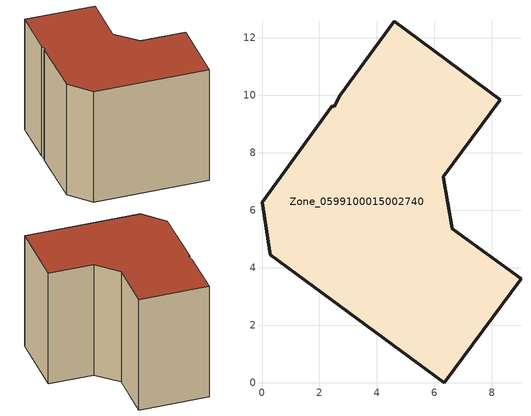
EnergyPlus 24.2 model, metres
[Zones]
Zone_0599100015002740
 floor ground (C_G): 6.3,7.17 6.61,5.35 9.01,3.62 6.33,0 0.28,4.46 0,6.28 2.45,9.64 2.51,9.61 2.71,9.99 4.6,12.59 8.29,9.86 z0.9
 wall outside (C_F): 2.45,9.64 0,6.28 0.28,4.46 6.33,0 9.01,3.62 6.61,5.35 6.3,7.17 8.29,9.86 4.6,12.59 2.71,9.99 2.51,9.61 2.45,9.64 z0.9:8.99
 roof outside (C_R): 2.71,9.99 2.51,9.61 2.45,9.64 0,6.28 0.28,4.46 6.33,0 9.01,3.62 6.61,5.35 6.3,7.17 8.29,9.86 4.6,12.59 z8.99
[BUILDING]
Pand.0599100015002740: North Axis=0; Terrain=City; Loads Convergence Tolerance Value=0.04; Temperature Convergence Tolerance Value=0.4; Solar Distribution=FullExterior; Maximum Number of Warmup Days=25; Minimum Number of Warmup Days=1
[Site:Location]
Rotterdam.The.Hague.AP_ZH_NLD Design_Conditions: Latitude=51.96; Longitude=4.45; Time Zone=1; Elevation=-4.5
[SITE:GROUNDTEMPERATURE:BUILDINGSURFACE]
18, 18, 18, 18, 18, 18, 18, 18, 18, 18, 18, 18
[MATERIAL] Thermal Absorptance=0.9; Solar Absorptance=0.7; Visible Absorptance=0.7
Name | Roughness | Thickness | Conductivity | Density | Specific Heat
G.TI.1975-1991 | MediumSmooth | 0.15 | 0.288461 | 540 | 1210
F.TI.1975-1991 | Rough | 0.3 | 0.230769 | 1920 | 840
R.TI.1975-1991 | MediumRough | 0.2 | 0.153846 | 1500 | 1000
[CONSTRUCTION]
C_G: G.TI.1975-1991
C_F: F.TI.1975-1991
C_R: R.TI.1975-1991
[ZONE]
Zone_0599100015002740: Type=1; Multiplier=1; Ceiling Height=Autocalculate; Volume=Autocalculate; Floor Area=autocalculate; Part of Total Floor Area=Yes
[ZONEINFILTRATION:DESIGNFLOWRATE]
Infil_Zone_0599100015002740: Zone or ZoneList or Space or SpaceList=Zone_0599100015002740; Schedule=AlwaysOn; Design Flow Rate Calculation Method=Flow/Area; Flow Rate per Floor Area=0.003; Constant Term Coefficient=1; Temperature Term Coefficient=0; Velocity Term Coefficient=0; Velocity Squared Term Coefficient=0
[HVACTEMPLATE:ZONE:IDEALLOADSAIRSYSTEM]
Zone_0599100015002740: Maximum Heating Supply Air Temperature=50; Minimum Cooling Supply Air Temperature=13; Maximum Heating Supply Air Humidity Ratio=0.0156; Minimum Cooling Supply Air Humidity Ratio=0.0077; Heating Limit=NoLimit; Cooling Limit=NoLimit; Dehumidification Control Type=ConstantSensibleHeatRatio; Cooling Sensible Heat Ratio=0.7; Dehumidification Setpoint=60; Humidification Control Type=None; Humidification Setpoint=30; Outdoor Air Method=None; Outdoor Air Flow Rate per Person=0.00944; Outdoor Air Flow Rate per Zone Floor Area=0; Outdoor Air Flow Rate per Zone=0; Demand Controlled Ventilation Type=None; Outdoor Air Economizer Type=NoEconomizer; Heat Recovery Type=None; Sensible Heat Recovery Effectiveness=0.7; Latent Heat Recovery Effectiveness=0.65
[ZONECONTROL:THERMOSTAT]
ThermostatControl_Zone_0599100015002740: Zone or ZoneList=Zone_0599100015002740; Control Type Schedule=DualSetpointControlType; Control 1=Thermostat_Zone_0599100015002740; Temperature Difference Between Cutout And Setpoint=0
[THERMOSTATSETPOINT:DUALSETPOINT]
Thermostat_Zone_0599100015002740: Heating Setpoint Temperature Schedule=HeatingSetpoint_Zone_0599100015002740; Cooling Setpoint Temperature Schedule=CoolingSetpoint_Zone_0599100015002740
[SCHEDULE:COMPACT]
HeatingSetpoint_Zone_0599100015002740: Through: 12/31, For: AllDays, Until: 24:00, 21
CoolingSetpoint_Zone_0599100015002740: Through: 12/31, For: AllDays, Until: 24:00, 24
DualSetpointControlType: Through: 12/31, For: AllDays, Until: 24:00, 4
AlwaysOn: Through: 12/31, For: AllDays, Until: 24:00, 1
